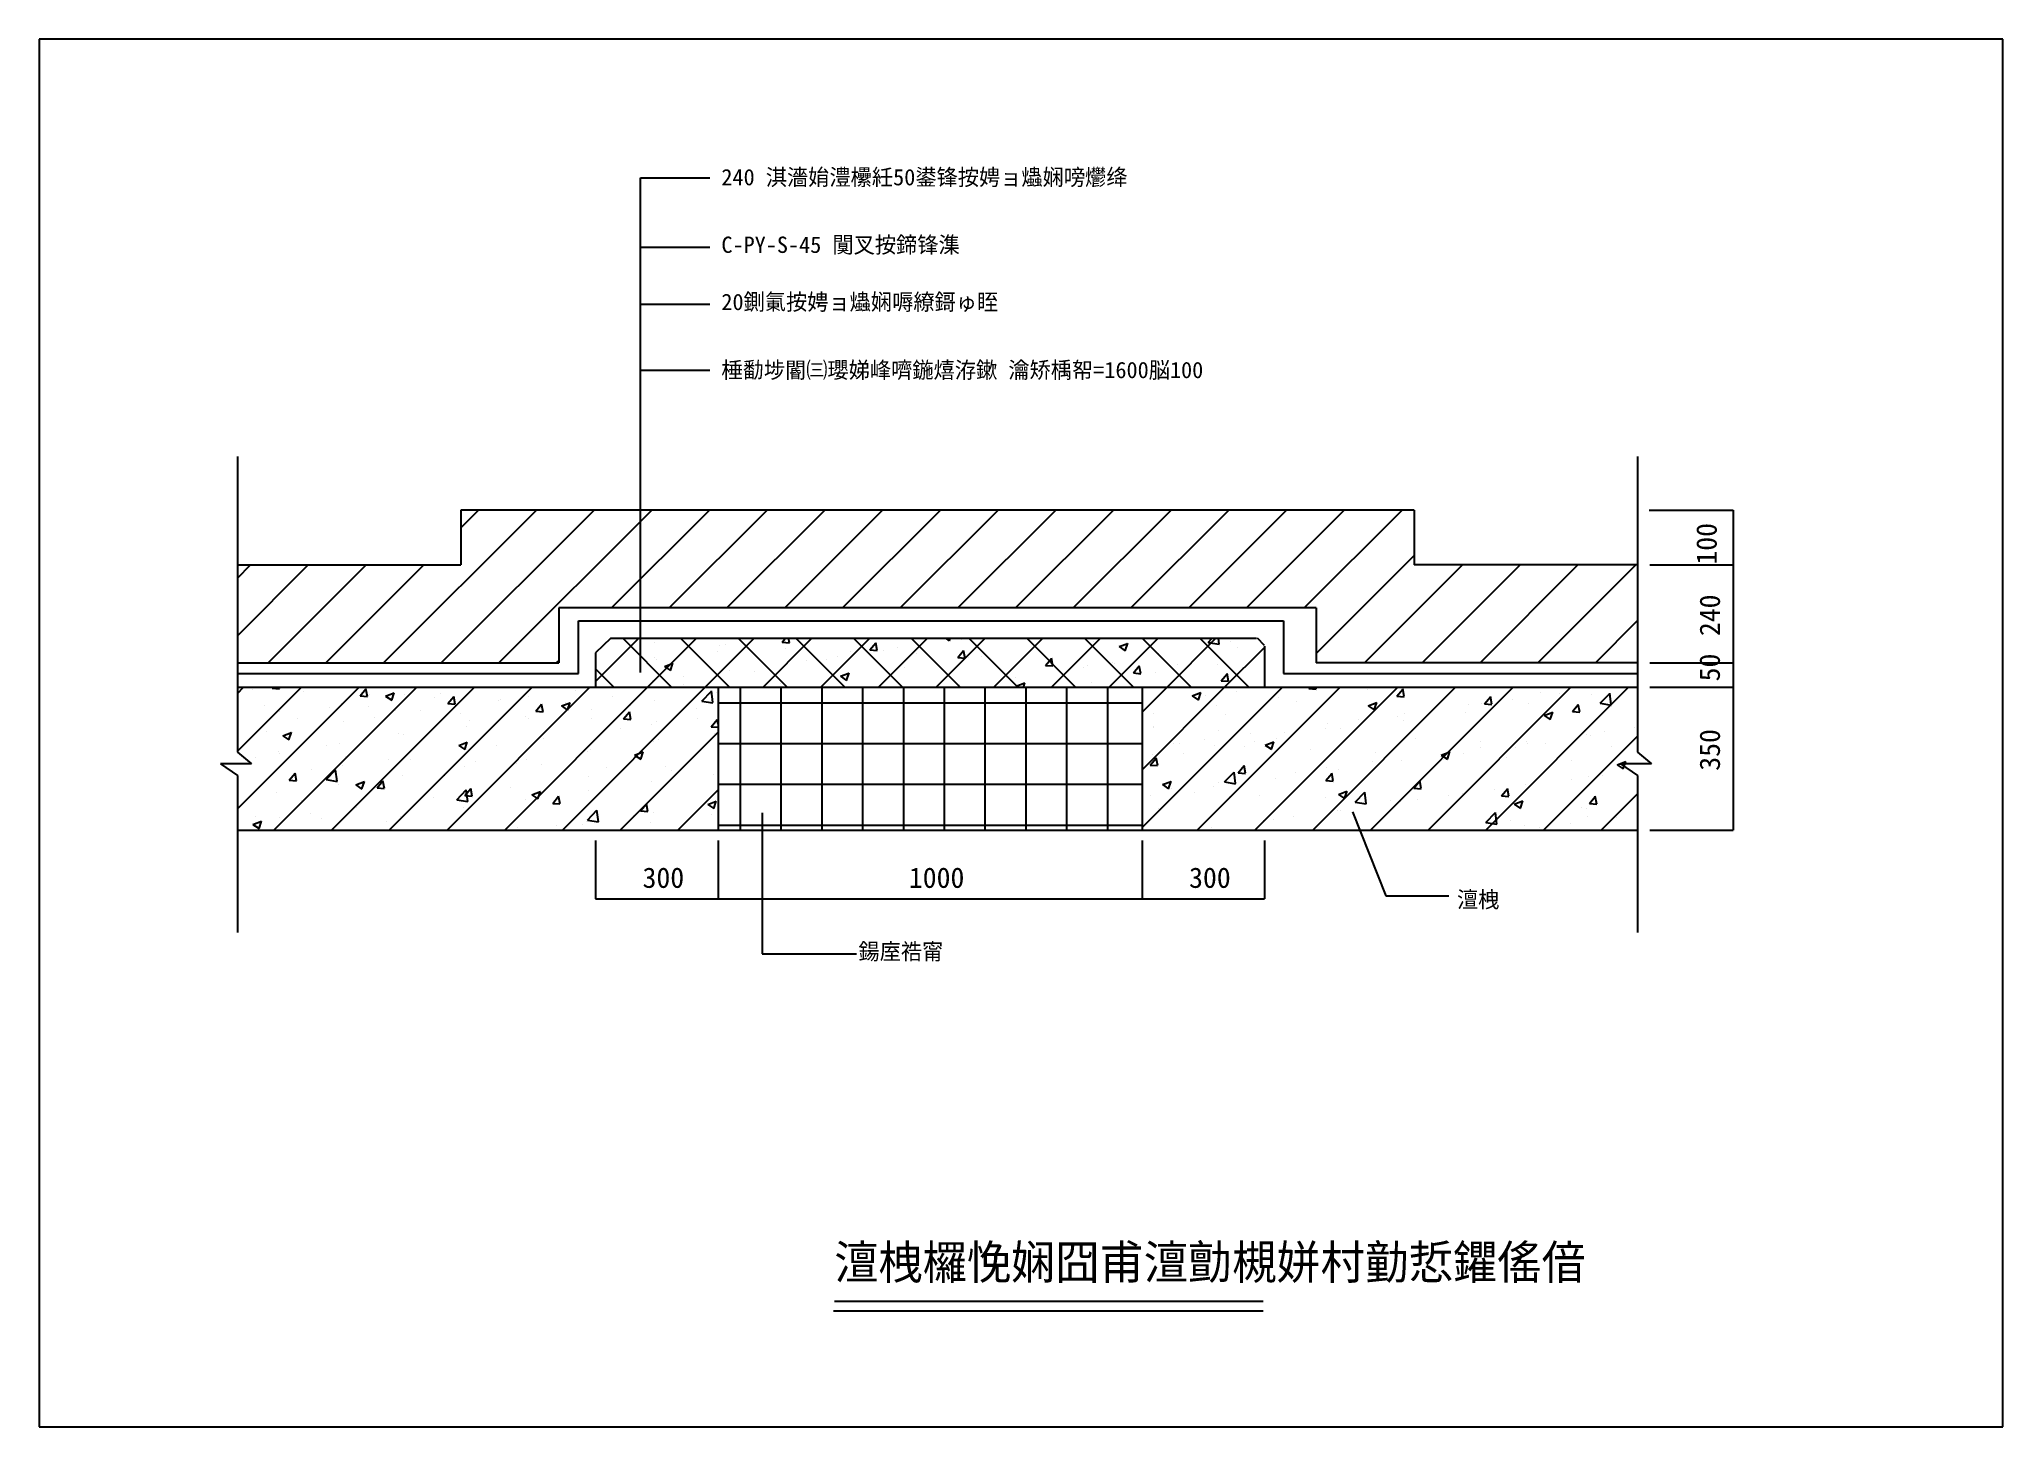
# Model space of a CAD drawing. Header units: metres. Extents: x 0 to 260, y 0 to 184.
import ezdxf

# ---------------------------------------------------------------- set-up
doc = ezdxf.new("R2010")
doc.units = ezdxf.units.M
doc.layers.add(' ', color=7, linetype='Continuous')
doc.layers.add('22765', color=7, linetype='Continuous')

msp = doc.modelspace()

# ---------------------------------------------------------------- linework, layer by layer
at = {"layer": ' '}
for p, q in [((79.55, 99.86), (79.55, 165.34)), ((79.55, 165.34), (88.72, 165.34)), ((79.55, 156.19), (88.72, 156.19)), ((79.55, 148.63), (88.72, 148.63)), ((79.55, 139.89), (88.72, 139.89)), ((95.65, 81.3), (95.65, 62.61)), ((173.76, 81.4), (178.2, 70.3)), ((95.65, 62.61), (108.13, 62.61))]:
    msp.add_line(p, q, dxfattribs=at)
for p, q in [((259.82, 183.71), (0, 183.71)), ((0, 183.71), (0, 0)), ((259.82, 0), (259.82, 183.71)), ((45.55, 101.15), (65.78, 121.38)), ((53.19, 101.15), (73.42, 121.38)), ((55.78, 119.01), (58.14, 121.38)), ((60.83, 101.15), (81.05, 121.38)), ((75.73, 108.42), (88.69, 121.38)), ((83.37, 108.42), (96.33, 121.38)), ((91, 108.42), (103.96, 121.38)), ((98.64, 108.42), (111.6, 121.38)), ((106.28, 108.42), (119.24, 121.38)), ((113.91, 108.42), (126.87, 121.38)), ((121.55, 108.42), (134.51, 121.38)), ((129.19, 108.42), (142.15, 121.38)), ((136.82, 108.42), (149.78, 121.38)), ((144.46, 108.42), (157.42, 121.38)), ((152.1, 108.42), (165.06, 121.38)), ((159.73, 108.42), (172.69, 121.38)), ((167.37, 108.42), (180.33, 121.38)), ((213.04, 121.38), (224.14, 121.38)), ((224.13, 121.38), (224.13, 114.11)), ((168.98, 102.39), (181.94, 115.35)), ((26.22, 104.73), (35.6, 114.11)), ((26.22, 112.36), (27.97, 114.11)), ((30.28, 101.15), (43.24, 114.11)), ((37.92, 101.15), (50.88, 114.11)), ((175.38, 101.15), (188.34, 114.11)), ((183.01, 101.15), (195.97, 114.11)), ((190.65, 101.15), (203.61, 114.11)), ((198.29, 101.15), (211.25, 114.11)), ((213.13, 114.11), (224.14, 114.11)), ((213.13, 114.11), (224.14, 114.11)), ((224.13, 114.11), (224.13, 101.15)), ((224.13, 114.11), (224.13, 104.12)), ((205.92, 101.15), (211.5, 106.73)), ((73.62, 98.67), (79.34, 104.39)), ((83.68, 97.91), (77.2, 104.39)), ((80.5, 97.91), (86.98, 104.39)), ((91.32, 97.91), (84.84, 104.39)), ((88.13, 97.91), (94.61, 104.39)), ((98.96, 97.91), (92.48, 104.39)), ((95.77, 97.91), (102.25, 104.39)), ((98.3, 103.86), (98.74, 104.39)), ((99.27, 103.79), (99.16, 104.39)), ((106.59, 97.91), (100.11, 104.39)), ((103.41, 97.91), (109.89, 104.39)), ((114.23, 97.91), (107.75, 104.39)), ((111.04, 97.91), (117.52, 104.39)), ((121.87, 97.91), (115.39, 104.39)), ((118.68, 97.91), (125.16, 104.39)), ((119.91, 104.39), (120.42, 104.04)), ((120.43, 104.05), (120.54, 104.39)), ((122.01, 104.19), (122.01, 104.19)), ((129.5, 97.91), (123.02, 104.39)), ((126.32, 97.91), (132.8, 104.39)), ((137.14, 97.91), (130.66, 104.39)), ((133.95, 97.91), (140.43, 104.39)), ((144.78, 97.91), (138.3, 104.39)), ((139.44, 103.97), (139.44, 103.97)), ((141.59, 97.91), (148.07, 104.39)), ((152.41, 97.91), (145.93, 104.39)), ((149.23, 97.91), (155.71, 104.39)), ((160.05, 97.91), (153.57, 104.39)), ((154.69, 103.83), (155.22, 104.39)), ((156.13, 103.61), (156.04, 104.39)), ((157.58, 104.01), (157.58, 104.01)), ((162.14, 103.46), (161.21, 104.39)), ((68.46, 101.15), (68.74, 101.43)), ((75.2, 103.85), (75.2, 103.85)), ((81.38, 101.89), (81.38, 101.89)), ((81.43, 103.8), (81.43, 103.8)), ((81.62, 101.54), (81.62, 101.54)), ((89.8, 102.58), (89.8, 102.58)), ((90.07, 103.44), (90.07, 103.44)), ((90.83, 103.51), (90.83, 103.51)), ((98.22, 103.8), (98.22, 103.8)), ((98.3, 103.86), (99.27, 103.78)), ((98.72, 103.07), (98.72, 103.07)), ((101.59, 101.5), (101.59, 101.5)), ((104.16, 101.57), (104.16, 101.57)), ((105.64, 102.03), (105.64, 102.03)), ((107.37, 102.71), (107.37, 102.71)), ((109.92, 102.85), (110.7, 103.78)), ((109.92, 102.85), (110.89, 102.76)), ((110.89, 102.77), (110.7, 103.79)), ((111.78, 102.84), (111.78, 102.84)), ((113.61, 103.2), (113.61, 103.2)), ((116.02, 102.34), (116.02, 102.34)), ((121.54, 101.83), (122.32, 102.76)), ((121.54, 101.83), (122.51, 101.75)), ((122.51, 101.75), (122.32, 102.77)), ((122.94, 101.8), (122.94, 101.8)), ((124.66, 101.98), (124.66, 101.98)), ((131.25, 102.94), (131.25, 102.94)), ((133.16, 100.81), (133.94, 101.74)), ((133.31, 101.61), (133.31, 101.61)), ((134.13, 100.74), (133.94, 101.75)), ((142.9, 103.29), (144.03, 103.72)), ((142.9, 103.29), (143.71, 102.74)), ((143.71, 102.75), (144.04, 103.73)), ((148.14, 102.39), (148.14, 102.39)), ((148.36, 101.83), (148.36, 101.83)), ((154.69, 103.83), (156.13, 103.61)), ((156.86, 97.91), (162.14, 103.19)), ((158.59, 103.17), (158.59, 103.17)), ((76.05, 97.91), (73.62, 100.33)), ((81.17, 98.81), (81.17, 98.81)), ((82.73, 100.66), (83.86, 101.09)), ((82.73, 100.66), (83.53, 100.11)), ((83.54, 100.12), (83.86, 101.1)), ((85.22, 99.34), (85.22, 99.34)), ((91.36, 100.15), (91.36, 100.15)), ((94.71, 99.95), (94.71, 99.95)), ((106.01, 99.36), (107.14, 99.79)), ((106.01, 99.36), (106.81, 98.82)), ((106.34, 99.54), (106.34, 99.54)), ((106.82, 98.82), (107.15, 99.8)), ((114.52, 100.58), (114.52, 100.58)), ((127.94, 99.14), (127.94, 99.14)), ((129.24, 99.15), (129.24, 99.15)), ((133.16, 100.81), (134.13, 100.73)), ((138.17, 100.49), (138.17, 100.49)), ((138.69, 100.77), (138.69, 100.77)), ((141.96, 101.25), (141.96, 101.25)), ((142.23, 101.02), (142.23, 101.02)), ((144.78, 99.8), (145.56, 100.73)), ((144.78, 99.8), (145.75, 99.71)), ((145.75, 99.72), (145.56, 100.74)), ((147.65, 99.8), (147.65, 99.8)), ((150.61, 100.88), (150.61, 100.88)), ((155.97, 100.94), (155.97, 100.94)), ((156.4, 98.78), (157.18, 99.71)), ((156.4, 98.78), (157.36, 98.7)), ((157.37, 98.71), (157.18, 99.72)), ((159.26, 100.52), (159.26, 100.52)), ((213.13, 101.15), (224.14, 101.15)), ((213.13, 101.15), (224.14, 101.15)), ((224.13, 101.15), (224.13, 97.91)), ((26.22, 81.82), (42.31, 97.91)), ((26.22, 89.45), (34.68, 97.91)), ((26.22, 97.09), (27.04, 97.91)), ((26.38, 97.72), (26.38, 97.72)), ((28.22, 97.67), (28.22, 97.67)), ((30.83, 97.78), (30.94, 97.91)), ((30.83, 97.78), (31.8, 97.69)), ((31.05, 79.01), (49.95, 97.91)), ((31.8, 97.7), (31.76, 97.91)), ((35.03, 97.35), (35.03, 97.35)), ((38.69, 79.01), (57.59, 97.91)), ((42.45, 96.76), (43.23, 97.69)), ((42.45, 96.76), (43.42, 96.68)), ((43.42, 96.69), (43.23, 97.7)), ((43.68, 96.99), (43.68, 96.99)), ((45.83, 96.73), (46.97, 97.16)), ((45.83, 96.73), (46.64, 96.19)), ((46.32, 79.01), (65.22, 97.91)), ((46.64, 96.19), (46.97, 97.17)), ((48.39, 97.01), (48.39, 97.01)), ((52.33, 96.62), (52.33, 96.62)), ((53.04, 97.02), (53.04, 97.02)), ((53.96, 79.01), (72.86, 97.91)), ((54.07, 95.74), (54.85, 96.68)), ((55.04, 95.67), (54.85, 96.68)), ((60.97, 96.26), (60.97, 96.26)), ((61.6, 79.01), (80.5, 97.91)), ((64.8, 96.65), (64.8, 96.65)), ((69.23, 79.01), (88.13, 97.91)), ((70.94, 97.46), (70.94, 97.46)), ((75.82, 96.71), (75.82, 96.71)), ((81.43, 96.15), (81.43, 96.15)), ((85.26, 98.33), (85.26, 98.33)), ((87.68, 96.09), (88.94, 97.41)), ((89.12, 95.88), (88.94, 97.42)), ((89.61, 97.19), (89.61, 97.19)), ((92.79, 79.01), (92.79, 97.91)), ((98.02, 98.4), (98.02, 98.4)), ((98.19, 79.01), (98.19, 97.91)), ((103.59, 79.01), (103.59, 97.91)), ((108.99, 79.01), (108.99, 97.91)), ((114.39, 79.01), (114.39, 97.91)), ((119.79, 79.01), (119.79, 97.91)), ((121.81, 98.33), (121.81, 98.33)), ((125.19, 79.01), (125.19, 97.91)), ((129.29, 98.06), (130.42, 98.5)), ((129.29, 98.06), (129.51, 97.91)), ((130.23, 97.91), (130.43, 98.51)), ((130.59, 79.01), (130.59, 97.91)), ((135.99, 79.01), (135.99, 97.91)), ((139.24, 98.58), (139.24, 98.58)), ((141.39, 79.01), (141.39, 97.91)), ((145.94, 94.62), (149.23, 97.91)), ((145.94, 86.99), (156.86, 97.91)), ((145.94, 79.35), (164.5, 97.91)), ((152.57, 96.76), (153.7, 97.2)), ((152.57, 96.76), (153.38, 96.22)), ((153.24, 79.01), (172.14, 97.91)), ((153.38, 96.23), (153.71, 97.21)), ((154.33, 96.78), (154.33, 96.78)), ((158.39, 97.32), (158.39, 97.32)), ((160.87, 79.01), (179.77, 97.91)), ((163.96, 96.58), (163.96, 96.58)), ((168.02, 97.76), (168.14, 97.91)), ((168.02, 97.76), (168.98, 97.68)), ((168.51, 79.01), (187.41, 97.91)), ((168.99, 97.69), (168.95, 97.91)), ((172.37, 97.79), (172.37, 97.79)), ((175.81, 97.59), (175.81, 97.59)), ((176.15, 79.01), (195.05, 97.91)), ((179.64, 96.75), (180.42, 97.68)), ((179.64, 96.75), (180.6, 96.66)), ((180.61, 96.67), (180.42, 97.69)), ((183.78, 79.01), (202.68, 97.91)), ((191.26, 95.73), (192.04, 96.66)), ((191.42, 79.01), (210.32, 97.91)), ((192.23, 95.66), (192.04, 96.67)), ((194.97, 96.31), (194.97, 96.31)), ((198.59, 97.28), (198.59, 97.28)), ((201.11, 97.11), (201.11, 97.11)), ((205.41, 96.93), (205.41, 96.93)), ((206.56, 95.79), (207.82, 97.1)), ((208, 95.57), (207.82, 97.11)), ((213.13, 97.91), (224.14, 97.91)), ((213.13, 97.91), (224.14, 97.91)), ((224.13, 97.91), (224.13, 79.01)), ((29.8, 95.54), (29.8, 95.54)), ((31.79, 94.76), (31.79, 94.76)), ((34.14, 93.78), (34.14, 93.78)), ((38.45, 95.18), (38.45, 95.18)), ((39.98, 95.8), (39.98, 95.8)), ((43.59, 95.4), (43.59, 95.4)), ((44.38, 93.97), (44.38, 93.97)), ((47.09, 94.81), (47.09, 94.81)), ((50.51, 94.77), (50.51, 94.77)), ((54.07, 95.74), (55.04, 95.66)), ((55.74, 94.45), (55.74, 94.45)), ((60.75, 96.12), (60.75, 96.12)), ((64.39, 94.08), (64.39, 94.08)), ((64.69, 93.8), (64.69, 93.8)), ((65.69, 94.73), (66.47, 95.66)), ((65.69, 94.73), (66.66, 94.64)), ((66.37, 95.09), (66.37, 95.09)), ((66.66, 94.65), (66.47, 95.67)), ((69.11, 95.43), (70.25, 95.87)), ((69.11, 95.43), (69.92, 94.89)), ((69.62, 95.89), (69.62, 95.89)), ((69.92, 94.9), (70.25, 95.88)), ((73.04, 93.72), (73.04, 93.72)), ((73.11, 95.01), (73.11, 95.01)), ((77.31, 93.71), (78.09, 94.64)), ((77.31, 93.71), (78.28, 93.63)), ((78.28, 93.64), (78.09, 94.65)), ((78.27, 95.53), (78.27, 95.53)), ((86.92, 95.16), (86.92, 95.16)), ((87.1, 93.76), (87.1, 93.76)), ((87.68, 96.09), (89.12, 95.87)), ((88.93, 92.69), (89.71, 93.63)), ((89.82, 93.04), (89.71, 93.63)), ((89.82, 95.86), (145.94, 95.86)), ((147.46, 94.4), (147.46, 94.4)), ((155.77, 95.54), (155.77, 95.54)), ((156.91, 94.35), (156.91, 94.35)), ((166.36, 95.97), (166.36, 95.97)), ((174.55, 93.62), (174.55, 93.62)), ((175.85, 95.47), (176.99, 95.9)), ((175.85, 95.47), (176.66, 94.92)), ((176.66, 94.93), (176.99, 95.91)), ((179.69, 94.03), (179.69, 94.03)), ((180.49, 93.54), (180.49, 93.54)), ((180.68, 94.43), (180.68, 94.43)), ((188.67, 94.58), (188.67, 94.58)), ((189.14, 95.66), (189.14, 95.66)), ((190.91, 95.77), (190.91, 95.77)), ((191.26, 95.73), (192.22, 95.65)), ((197.09, 95.79), (197.09, 95.79)), ((199.13, 94.17), (200.27, 94.6)), ((199.13, 94.17), (199.94, 93.63)), ((199.94, 93.63), (200.27, 94.61)), ((202.88, 94.71), (203.66, 95.64)), ((202.88, 94.71), (203.84, 94.63)), ((203.85, 94.64), (203.66, 95.65)), ((206.56, 95.79), (208, 95.56)), ((30.09, 92.08), (30.09, 92.08)), ((32.22, 91.5), (33.36, 91.94)), ((32.22, 91.5), (33.03, 90.96)), ((33.03, 90.97), (33.36, 91.95)), ((40.32, 93.43), (40.32, 93.43)), ((47.47, 91.84), (47.47, 91.84)), ((48.19, 91.62), (48.19, 91.62)), ((56.51, 92.76), (56.51, 92.76)), ((56.92, 93.47), (56.92, 93.47)), ((66.67, 91.07), (66.67, 91.07)), ((76.87, 79.01), (89.82, 91.96)), ((76.91, 92.42), (76.91, 92.42)), ((80.96, 92.95), (80.96, 92.95)), ((81.69, 93.35), (81.69, 93.35)), ((82, 91.04), (82, 91.04)), ((88.93, 92.69), (89.82, 92.62)), ((89.41, 91.8), (89.41, 91.8)), ((147.45, 92.6), (147.45, 92.6)), ((147.47, 92.73), (147.47, 92.73)), ((156.1, 92.24), (156.1, 92.24)), ((160.26, 91.74), (160.26, 91.74)), ((163.76, 91.19), (163.76, 91.19)), ((164.75, 91.87), (164.75, 91.87)), ((170.24, 92.41), (170.24, 92.41)), ((170.49, 93.08), (170.49, 93.08)), ((172.17, 92.4), (172.17, 92.4)), ((173.4, 91.51), (173.4, 91.51)), ((182.05, 91.14), (182.05, 91.14)), ((199.06, 79.01), (211.5, 91.45)), ((204.77, 91.61), (204.77, 91.61)), ((205.21, 91.54), (205.21, 91.54)), ((207.07, 92.07), (207.07, 92.07)), ((211.13, 92.61), (211.13, 92.61)), ((28.58, 88.6), (28.58, 88.6)), ((31.6, 89.37), (31.6, 89.37)), ((31.81, 89.12), (31.81, 89.12)), ((38.02, 90.22), (38.02, 90.22)), ((39.78, 90.4), (39.78, 90.4)), ((40.46, 88.75), (40.46, 88.75)), ((46.25, 88.38), (46.25, 88.38)), ((49.1, 88.39), (49.1, 88.39)), ((55.5, 90.21), (56.64, 90.64)), ((55.5, 90.21), (56.31, 89.66)), ((56.31, 89.67), (56.64, 90.65)), ((56.48, 89.73), (56.48, 89.73)), ((60.54, 90.26), (60.54, 90.26)), ((64.5, 88.4), (64.5, 88.4)), ((72.55, 89.42), (72.55, 89.42)), ((72.91, 89.62), (72.91, 89.62)), ((78.78, 88.91), (79.92, 89.34)), ((78.78, 88.91), (79.59, 88.37)), ((79.59, 88.37), (79.92, 89.35)), ((81.23, 90.76), (81.23, 90.76)), ((89.82, 90.46), (145.94, 90.46)), ((147.02, 87.61), (147.81, 88.54)), ((147.26, 89.01), (147.26, 89.01)), ((148, 87.54), (147.81, 88.55)), ((150.07, 90.4), (150.07, 90.4)), ((150.87, 90.43), (150.87, 90.43)), ((151.35, 89.17), (151.35, 89.17)), ((154.13, 90.93), (154.13, 90.93)), ((155.58, 90.15), (155.58, 90.15)), ((159.52, 90.06), (159.52, 90.06)), ((160.8, 90.79), (160.8, 90.79)), ((162.24, 90.24), (163.37, 90.68)), ((162.24, 90.24), (163.05, 89.7)), ((163.05, 89.71), (163.38, 90.69)), ((168.17, 89.7), (168.17, 89.7)), ((176.81, 89.33), (176.81, 89.33)), ((185.46, 88.97), (185.46, 88.97)), ((185.52, 88.94), (186.66, 89.38)), ((185.52, 88.94), (186.33, 88.4)), ((185.88, 88.37), (185.88, 88.37)), ((186.33, 88.41), (186.66, 89.39)), ((186.65, 89.38), (186.65, 89.38)), ((188.48, 89.19), (188.48, 89.19)), ((190.69, 90.78), (190.69, 90.78)), ((190.71, 89.92), (190.71, 89.92)), ((194.11, 88.6), (194.11, 88.6)), ((195.33, 89.99), (195.33, 89.99)), ((196.84, 90.72), (196.84, 90.72)), ((196.89, 90.4), (196.89, 90.4)), ((199.34, 90.41), (199.34, 90.41)), ((207.99, 90.05), (207.99, 90.05)), ((33.08, 85.59), (33.86, 86.52)), ((34.05, 85.52), (33.86, 86.53)), ((36.06, 87.04), (36.06, 87.04)), ((37.96, 85.68), (39.22, 86.99)), ((39.4, 85.46), (39.22, 87)), ((40.12, 87.58), (40.12, 87.58)), ((48, 86.23), (48, 86.23)), ((53.66, 86.18), (53.66, 86.18)), ((56.31, 87.37), (56.31, 87.37)), ((57.75, 88.02), (57.75, 88.02)), ((63.11, 87.8), (63.11, 87.8)), ((66.4, 87.66), (66.4, 87.66)), ((72.64, 86.03), (72.64, 86.03)), ((75.05, 87.29), (75.05, 87.29)), ((76.7, 86.56), (76.7, 86.56)), ((82.83, 87.37), (82.83, 87.37)), ((83.7, 86.93), (83.7, 86.93)), ((89.21, 86.4), (89.21, 86.4)), ((147.02, 87.61), (147.99, 87.53)), ((156.84, 85.37), (158.1, 86.68)), ((158.28, 85.15), (158.1, 86.69)), ((158.64, 86.6), (159.43, 87.53)), ((158.64, 86.6), (159.61, 86.51)), ((159.62, 86.52), (159.43, 87.54)), ((163.56, 85.79), (163.56, 85.79)), ((166.23, 86.69), (166.23, 86.69)), ((170.26, 85.58), (171.04, 86.51)), ((170.29, 87.23), (170.29, 87.23)), ((171.24, 85.5), (171.05, 86.52)), ((171.98, 87.01), (171.98, 87.01)), ((176.42, 88.04), (176.42, 88.04)), ((176.43, 86.74), (176.43, 86.74)), ((180.3, 88.15), (180.3, 88.15)), ((202.76, 88.24), (202.76, 88.24)), ((205.01, 86.15), (205.01, 86.15)), ((206.87, 86.22), (206.87, 86.22)), ((208.8, 87.65), (209.94, 88.08)), ((208.8, 87.65), (209.61, 87.1)), ((209.61, 87.11), (209.94, 88.09)), ((211.41, 87.87), (211.41, 87.87)), ((31.4, 83.97), (31.4, 83.97)), ((33.08, 85.59), (34.04, 85.51)), ((37.96, 85.68), (39.4, 85.45)), ((39.58, 85.01), (39.58, 85.01)), ((41.89, 84.98), (43.02, 85.42)), ((41.89, 84.98), (42.7, 84.44)), ((42.7, 84.45), (43.03, 85.43)), ((44.21, 84.55), (44.21, 84.55)), ((44.7, 84.58), (45.48, 85.51)), ((44.7, 84.58), (45.66, 84.49)), ((45.67, 84.5), (45.48, 85.52)), ((52.22, 83.34), (52.22, 83.34)), ((55.25, 82.99), (56.51, 84.31)), ((56.28, 83.88), (56.28, 83.88)), ((56.32, 83.56), (57.1, 84.49)), ((56.32, 83.56), (57.28, 83.47)), ((56.69, 82.78), (56.51, 84.32)), ((57.29, 83.48), (57.1, 84.5)), ((62.41, 84.68), (62.41, 84.68)), ((65.17, 83.68), (66.31, 84.12)), ((65.17, 83.68), (65.98, 83.14)), ((65.98, 83.15), (66.31, 84.13)), ((67.94, 82.54), (68.72, 83.47)), ((68.91, 82.47), (68.72, 83.48)), ((72.71, 84.23), (72.71, 84.23)), ((81.03, 85.37), (81.03, 85.37)), ((84.51, 79.01), (89.82, 84.32)), ((89.82, 85.06), (145.94, 85.06)), ((147.06, 83.62), (147.06, 83.62)), ((148.63, 85.02), (149.76, 85.45)), ((148.63, 85.02), (149.43, 84.47)), ((149.44, 84.48), (149.77, 85.46)), ((149.86, 84.54), (149.86, 84.54)), ((152.88, 84), (152.88, 84)), ((155.38, 84.76), (155.38, 84.76)), ((156, 85.35), (156, 85.35)), ((156.84, 85.37), (158.28, 85.14)), ((157.54, 83.5), (157.54, 83.5)), ((161.53, 83.64), (161.53, 83.64)), ((166.98, 85.12), (166.98, 85.12)), ((170.17, 83.27), (170.17, 83.27)), ((170.26, 85.58), (171.23, 85.49)), ((171.91, 83.72), (173.04, 84.15)), ((171.91, 83.72), (172.72, 83.18)), ((172.72, 83.18), (173.05, 84.16)), ((174.12, 82.69), (175.39, 84)), ((175.57, 82.47), (175.39, 84.01)), ((181.88, 84.56), (182.66, 85.49)), ((181.88, 84.56), (182.85, 84.48)), ((182.86, 84.49), (182.67, 85.5)), ((186.45, 83.53), (186.45, 83.53)), ((188.28, 83.79), (188.28, 83.79)), ((192.58, 84.34), (192.58, 84.34)), ((193.5, 83.55), (194.28, 84.48)), ((193.5, 83.55), (194.47, 83.46)), ((194.48, 83.47), (194.29, 84.49)), ((196.69, 85.01), (196.69, 85.01)), ((202.81, 85.68), (202.81, 85.68)), ((205.12, 82.53), (205.9, 83.46)), ((206.1, 82.45), (205.91, 83.47)), ((206.7, 79.01), (211.5, 83.81)), ((28.65, 80.84), (28.65, 80.84)), ((31.8, 80.65), (31.8, 80.65)), ((34.76, 82.93), (34.76, 82.93)), ((35.86, 81.19), (35.86, 81.19)), ((41.99, 81.99), (41.99, 81.99)), ((47.8, 80.83), (47.8, 80.83)), ((55.25, 82.99), (56.69, 82.77)), ((56.12, 81.97), (56.12, 81.97)), ((64.3, 83.01), (64.3, 83.01)), ((67.94, 82.54), (68.9, 82.46)), ((72.54, 80.31), (73.8, 81.63)), ((73.98, 80.1), (73.8, 81.64)), ((78.57, 80.98), (78.57, 80.98)), ((79.55, 81.53), (80.34, 82.46)), ((79.55, 81.53), (80.52, 81.44)), ((80.53, 81.45), (80.34, 82.47)), ((81.33, 81.37), (81.33, 81.37)), ((88.45, 82.39), (89.59, 82.82)), ((88.45, 82.39), (89.26, 81.84)), ((88.8, 82.33), (88.8, 82.33)), ((89.02, 81.01), (89.02, 81.01)), ((89.26, 81.85), (89.59, 82.83)), ((148.09, 81.88), (148.09, 81.88)), ((166.02, 80.84), (166.02, 80.84)), ((171.78, 81.62), (171.78, 81.62)), ((172.16, 81.65), (172.16, 81.65)), ((174.12, 82.69), (175.57, 82.46)), ((178.82, 82.91), (178.82, 82.91)), ((180.1, 82.76), (180.1, 82.76)), ((182.39, 82.99), (182.39, 82.99)), ((187.47, 82.54), (187.47, 82.54)), ((191.41, 80.01), (192.68, 81.32)), ((192.86, 79.79), (192.68, 81.33)), ((195.19, 82.42), (196.33, 82.86)), ((195.19, 82.42), (196, 81.88)), ((196, 81.89), (196.33, 82.87)), ((196.12, 82.18), (196.12, 82.18)), ((204.1, 81.94), (204.1, 81.94)), ((204.77, 81.81), (204.77, 81.81)), ((204.82, 80.76), (204.82, 80.76)), ((205.12, 82.53), (206.09, 82.44)), ((208.74, 80.63), (208.74, 80.63)), ((28.28, 79.76), (29.41, 80.19)), ((28.28, 79.76), (29.08, 79.21)), ((29.09, 79.22), (29.42, 80.2)), ((37.3, 80.48), (37.3, 80.48)), ((39.38, 79.62), (39.38, 79.62)), ((45.95, 80.11), (45.95, 80.11)), ((54.6, 79.74), (54.6, 79.74)), ((63.24, 79.38), (63.24, 79.38)), ((68.38, 79.64), (68.38, 79.64)), ((71.89, 79.75), (71.89, 79.75)), ((71.89, 79.01), (71.89, 79.01)), ((72.44, 80.17), (72.44, 80.17)), ((72.54, 80.31), (73.98, 80.09)), ((80.83, 79.97), (80.83, 79.97)), ((89.82, 79.66), (145.94, 79.66)), ((155.18, 79.36), (155.18, 79.36)), ((161.97, 80.3), (161.97, 80.3)), ((163.37, 80.4), (163.37, 80.4)), ((191.41, 80.01), (192.86, 79.78)), ((194.66, 80.32), (194.66, 80.32)), ((196.5, 79.62), (196.5, 79.62)), ((198.55, 79.29), (198.55, 79.29)), ((202.61, 79.83), (202.61, 79.83)), ((213.13, 79.01), (224.14, 79.01)), ((73.62, 77.64), (73.62, 69.9)), ((89.82, 77.64), (89.82, 69.9)), ((89.82, 77.6), (89.82, 69.9)), ((145.94, 77.64), (145.94, 69.9)), ((145.94, 77.64), (145.94, 69.9)), ((162.14, 77.64), (162.14, 69.9)), ((73.62, 69.91), (89.82, 69.91)), ((89.82, 69.91), (145.94, 69.91)), ((145.94, 69.91), (162.14, 69.91)), ((105.24, 16.65), (161.97, 16.65)), ((105.11, 15.35), (161.97, 15.35)), ((0, 0), (259.82, 0))]:
    msp.add_line(p, q)
at = {"layer": '22765'}
for p, q in [((26.22, 128.46), (26.22, 89.33)), ((211.5, 128.46), (211.5, 89.33)), ((55.78, 121.38), (55.78, 114.11)), ((181.94, 121.38), (55.78, 121.38)), ((181.94, 121.38), (181.94, 114.11)), ((26.22, 114.11), (55.78, 114.11)), ((211.5, 114.11), (181.94, 114.11)), ((168.98, 108.42), (68.74, 108.42)), ((68.74, 108.42), (68.74, 101.15)), ((71.36, 99.74), (71.36, 106.71)), ((71.36, 106.71), (164.65, 106.71)), ((164.65, 106.71), (164.65, 99.74)), ((168.98, 108.42), (168.98, 101.15)), ((75.65, 104.39), (73.62, 102.47)), ((75.65, 104.39), (161.08, 104.39)), ((73.62, 102.47), (73.62, 97.91)), ((162.14, 103.37), (162.14, 97.91)), ((26.22, 101.15), (68.74, 101.15)), ((26.22, 99.74), (71.36, 99.74)), ((164.65, 99.74), (211.5, 99.74)), ((211.5, 101.15), (168.98, 101.15)), ((26.22, 97.91), (211.5, 97.91)), ((89.82, 97.91), (89.82, 79.01)), ((145.94, 97.91), (145.94, 79.01)), ((26.22, 89.33), (28.08, 87.77)), ((211.5, 89.33), (213.36, 87.77)), ((28.08, 87.77), (23.98, 87.77)), ((23.98, 87.77), (26.22, 86.23)), ((26.22, 86.23), (26.22, 65.42)), ((213.36, 87.77), (209.26, 87.77)), ((209.26, 87.77), (211.5, 86.23)), ((211.5, 86.23), (211.5, 65.42)), ((26.22, 79.01), (211.5, 79.01)), ((178.2, 70.3), (186.54, 70.3))]:
    msp.add_line(p, q, dxfattribs=at)

# ---------------------------------------------------------------- texts
at = {"layer": ' '}
for s, p in [('240 淇濇姢澧欙紝50鍙锋按娉ョ爞娴嗙爩绛', (90.26, 164.37)), ('C-PY-S-45 闃叉按鍗锋潗', (90.26, 155.42)), ('20鍘氭按娉ョ爞娴嗕繚鎶ゅ眰', (90.26, 147.85)), ('棰勫埗閽㈢瓔娣峰嚌鍦熺洊鏉 瀹矫楀帤=1600脳100', (90.26, 138.84)), ('鍚庢祰甯', (108.4, 61.85))]:
    msp.add_text(s, height=2.16, dxfattribs=at).set_placement(p)
for s, p in [('100', (221.97, 114.15)), ('240', (222.4, 104.68)), ('50', (222.39, 98.69)), ('350', (222.4, 86.86))]:
    msp.add_text(s, height=2.7, rotation=90).set_placement(p)
for s, height, p in [('300', 2.7, (79.83, 71.35)), ('1000', 2.7, (115.07, 71.35)), ('300', 2.7, (152.15, 71.35)), ('澶栧欏悗娴囧甫澶勯槻姘村勭悊鑺傜偣', 4.5, (105.2, 19.54))]:
    msp.add_text(s, height=height).set_placement(p)
at = {"layer": '22765'}
msp.add_text('澶栧', height=2.16, dxfattribs=at).set_placement((187.59, 68.73))

doc.saveas('drawing.dxf')
